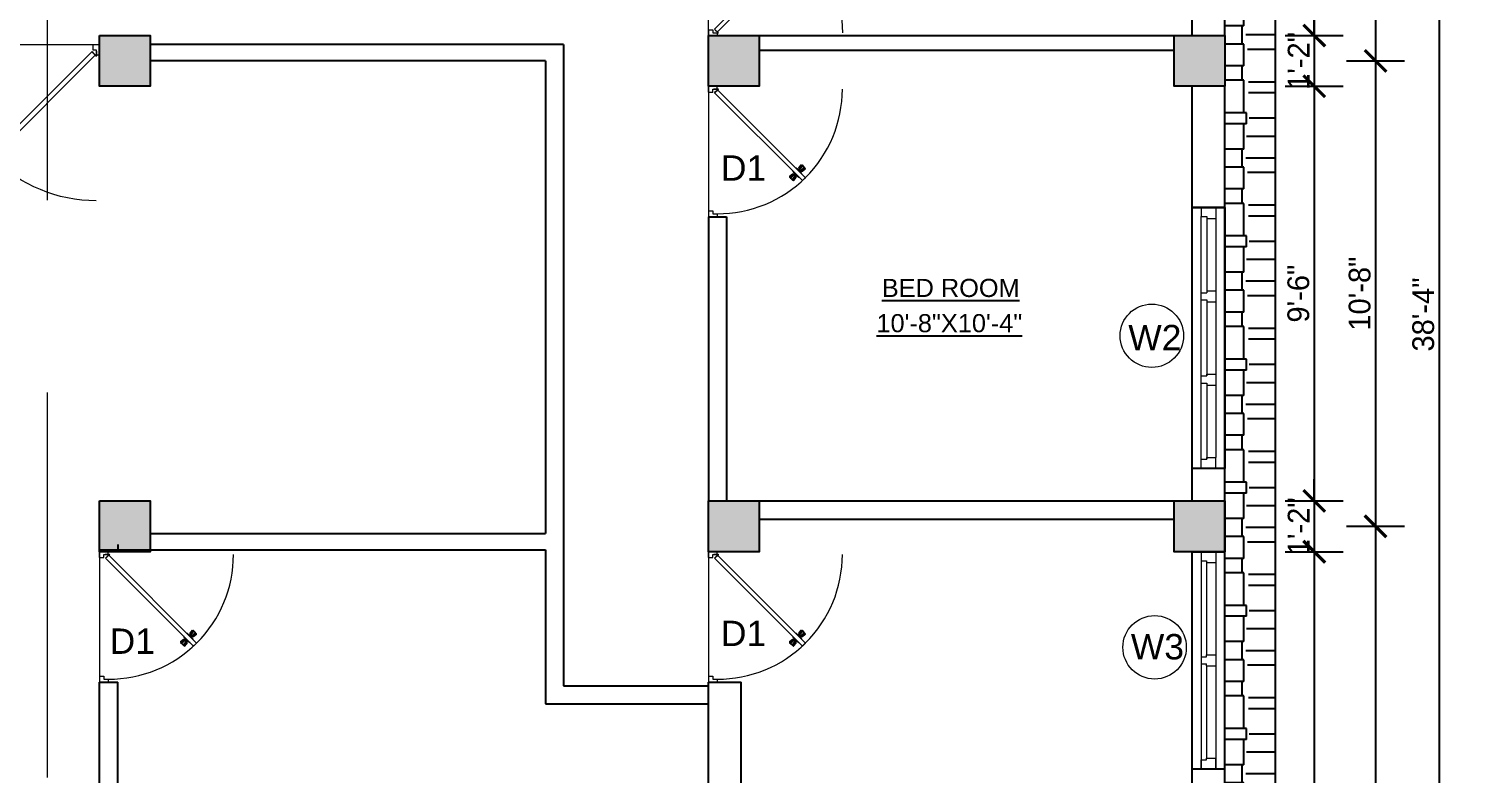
# Model space of a CAD drawing. Header units: inches. Extents: x 3672 to 10975, y -27382 to -746.
# Drawn here: x 8443.6 to 8840.8, y -25549.4 to -25343.6 of the extents above; entities that cross this region are included whole.
import ezdxf

# ---------------------------------------------------------------- set-up
doc = ezdxf.new("R2010")
doc.units = ezdxf.units.IN
doc.header["$LTSCALE"] = 17
doc.header["$MEASUREMENT"] = 0
doc.linetypes.add('21_FP_00$0$HIDDEN', pattern=[0.375, 0.25, -0.125])
doc.linetypes.add('PHANTOM2', pattern=[1.25, 0.625, -0.125, 0.125, -0.125, 0.125, -0.125])
for name, color, linetype, lineweight in [('25 BOT BAR', 12, 'Continuous', 25), ('aa_section_line', 2, 'PHANTOM2', 13), ('DOOR & WIN', 1, 'Continuous', 25), ('OUTLINE', 1, 'Continuous', 25), ('PUERTAS', 7, 'Continuous', 9), ('TEXT', 231, 'Continuous', 20), ('WINDOW FRAME PLAN', 162, 'Continuous', 18)]:
    doc.layers.add(name, color=color, linetype=linetype, lineweight=lineweight)
doc.styles.add('ARCHITECTURE', font='stylu.ttf')
doc.styles.add('DIMTEXT', font='arial.ttf', dxfattribs={"height": 6})
doc.dimstyles.new('8 SCALE', dxfattribs={"dimscale": 0, "dimtxt": 6, "dimasz": 6, "dimexe": 8, "dimexo": 8, "dimgap": 1.25, "dimtad": 1, "dimdec": 0, "dimzin": 3, "dimdsep": 46, "dimlunit": 4, "dimtxsty": 'ARCHITECTURE', "dimblk": 'ARCHTICK', "dimcen": 8, "dimdle": 8, "dimclrd": 5, "dimclre": 5, "dimclrt": 7, "dimadec": 0, "dimazin": 0, "dimtfac": 0.75, "dimtdec": 0, "dimtix": 1, "dimtmove": 2, "dimatfit": 3, "dimldrblk": 'ARCHTICK', "dimfxl": 8, "dimfxlon": 1, "dimtolj": 1, "dimtzin": 0, "dimlwd": -1, "dimlwe": -1, "dimarcsym": 0})

# ---------------------------------------------------------------- blocks, each defined once
blk = doc.blocks.new('ffddd')
at = {"layer": 'DOOR & WIN'}
for p, q in [((-13345.31, -2388.07), (-13345.31, -2316.07)), ((-13336.31, -2316.07), (-13345.31, -2316.07)), ((-13336.31, -2316.07), (-13336.31, -2388.07)), ((-13336.31, -2388.07), (-13345.31, -2388.07)), ((-13336.31, -2388.07), (-13345.31, -2388.07))]:
    blk.add_line(p, q, dxfattribs=at)
at = {"layer": 'WINDOW FRAME PLAN'}
for p, q in [((-13342.81, -2316.07), (-13342.81, -2318.57)), ((-13342.81, -2385.57), (-13342.81, -2318.57)), ((-13342.81, -2318.57), (-13341.31, -2318.57)), ((-13341.31, -2318.57), (-13341.31, -2319.07)), ((-13341.31, -2319.07), (-13341.31, -2339.57)), ((-13341.31, -2319.07), (-13338.81, -2319.07)), ((-13338.81, -2316.07), (-13338.81, -2319.07)), ((-13338.81, -2319.07), (-13338.81, -2385.07)), ((-13341.31, -2339.07), (-13338.81, -2339.07)), ((-13342.81, -2339.57), (-13341.31, -2339.57)), ((-13342.81, -2341.57), (-13341.31, -2341.57)), ((-13341.31, -2341.57), (-13341.31, -2342.07)), ((-13341.31, -2341.57), (-13341.31, -2362.57)), ((-13341.31, -2342.07), (-13338.81, -2342.07)), ((-13342.81, -2362.57), (-13341.31, -2362.57)), ((-13341.31, -2362.07), (-13338.81, -2362.07)), ((-13341.31, -2362.57), (-13341.31, -2362.07)), ((-13342.81, -2364.57), (-13341.31, -2364.57)), ((-13341.31, -2364.57), (-13341.31, -2385.57)), ((-13341.31, -2365.07), (-13338.81, -2365.07)), ((-13342.81, -2388.07), (-13342.81, -2385.57)), ((-13342.81, -2385.57), (-13341.31, -2385.57)), ((-13341.31, -2385.07), (-13338.81, -2385.07)), ((-13341.31, -2385.57), (-13341.31, -2385.07)), ((-13338.81, -2388.07), (-13338.81, -2385.07))]:
    blk.add_line(p, q, dxfattribs=at)
blk = doc.blocks.new('3ft')
at = {"layer": 'PUERTAS', "color": 6}
for p, q in [((1.01, 2.52), (25.23, 26.74)), ((26.05, 25.92), (1.77, 1.64)), ((26.05, 25.92), (25.23, 26.74)), ((0, 2.4), (0, 0)), ((0.72, 2.4), (0, 2.4)), ((1.6, 0), (0, 0)), ((0.72, 1.52), (0.72, 2.44)), ((0.8, 1.52), (0.72, 1.52)), ((0.8, 1.52), (0.8, 2.41)), ((0.8, 1.2), (0.8, 1.52)), ((1.6, 1.2), (0.8, 1.2)), ((1.57, 1.84), (0.94, 2.47)), ((1.63, 1.89), (0.97, 2.55)), ((1.63, 1.89), (1.57, 1.84)), ((1.77, 1.64), (1.57, 1.84)), ((1.6, 0), (1.6, 1.2)), ((34.4, 0), (34.4, 1.2)), ((34.4, 1.2), (35.2, 1.2)), ((34.4, 0), (36, 0)), ((35.2, 1.2), (35.2, 2.4)), ((35.2, 2.4), (36, 2.4)), ((36, 0), (36, 2.4))]:
    blk.add_line(p, q, dxfattribs=at)
at = {"layer": 'PUERTAS', "color": 8}
for p, q in [((22.57, 24.94), (21.65, 25.68)), ((22.63, 24.99), (21.69, 25.75)), ((22.74, 25.1), (21.84, 25.9)), ((22.13, 26.28), (21.98, 26.13)), ((22.88, 25.24), (22.01, 26.06)), ((22.13, 26.28), (22.27, 26.42)), ((22.29, 26.41), (22.27, 26.42)), ((23.16, 25.52), (22.34, 26.39)), ((23.3, 25.66), (22.5, 26.56)), ((23.41, 25.77), (22.65, 26.71)), ((22.69, 24.32), (23.02, 24.83)), ((23.46, 25.83), (22.72, 26.75)), ((22.95, 24.96), (22.84, 25.07)), ((22.98, 24.99), (22.86, 25.1)), ((23.03, 25.04), (22.91, 25.15)), ((22.91, 24.53), (23.1, 24.91)), ((23.11, 25.12), (22.99, 25.23)), ((23.13, 24.76), (23.18, 24.99)), ((23.28, 25.3), (23.17, 25.41)), ((23.36, 25.37), (23.25, 25.49)), ((23.31, 24.94), (23.28, 25.08)), ((23.41, 25.43), (23.3, 25.54)), ((23.46, 25.09), (23.32, 25.13)), ((23.44, 25.45), (23.33, 25.56)), ((23.64, 25.27), (23.41, 25.22)), ((23.87, 25.49), (23.49, 25.3)), ((24.08, 25.71), (23.57, 25.38)), ((24.07, 23.82), (24.3, 23.88)), ((24.25, 24), (24.39, 23.97)), ((24.4, 24.15), (24.43, 24.01)), ((24.58, 24.33), (24.52, 24.1)), ((24.6, 23.97), (24.72, 23.86)), ((24.8, 24.56), (24.61, 24.18)), ((25.02, 24.77), (24.68, 24.26)), ((24.68, 24.05), (24.79, 23.94)), ((24.73, 24.1), (24.85, 23.99)), ((24.76, 24.13), (24.87, 24.02)), ((24.83, 23.85), (25.7, 23.03)), ((24.97, 23.99), (25.87, 23.2)), ((25.08, 24.1), (26.02, 23.34)), ((25.14, 24.15), (26.06, 23.41)), ((23.63, 23.38), (24.14, 23.72)), ((23.84, 23.6), (24.22, 23.79)), ((24.25, 23.26), (24.99, 22.34)), ((24.27, 23.64), (24.38, 23.53)), ((24.3, 23.67), (24.41, 23.56)), ((24.3, 23.32), (25.06, 22.38)), ((24.35, 23.72), (24.46, 23.61)), ((24.41, 23.43), (25.2, 22.53)), ((24.43, 23.8), (24.54, 23.69)), ((24.55, 23.57), (25.37, 22.7)), ((25.58, 22.82), (25.43, 22.67)), ((25.58, 22.82), (25.73, 22.97)), ((25.72, 22.98), (25.73, 22.97)), ((0, 0), (36, 0))]:
    blk.add_line(p, q, dxfattribs=at)
at = {"layer": 'PUERTAS', "color": 1}
for p, q in [((21.67, 25.73), (22.17, 26.23)), ((22.49, 24.95), (21.67, 25.61)), ((21.7, 25.82), (22.14, 26.26)), ((21.73, 25.79), (21.7, 25.82)), ((22.58, 26.7), (22.14, 26.26)), ((22.67, 26.73), (22.17, 26.23)), ((22.61, 26.67), (22.58, 26.7)), ((22.6, 24.96), (23.02, 25.38)), ((22.61, 24.25), (22.92, 24.72)), ((22.62, 24.13), (22.61, 24.14)), ((22.7, 25.07), (22.71, 25.06)), ((23.45, 25.91), (22.79, 26.73)), ((22.82, 25.06), (23.08, 25.32)), ((22.94, 24.95), (22.83, 25.07)), ((22.92, 24.72), (22.92, 24.72)), ((22.93, 24.94), (23.19, 25.21)), ((22.93, 24.84), (22.93, 24.83)), ((23.44, 25.81), (23.02, 25.38)), ((23.34, 25.58), (23.08, 25.32)), ((23.46, 25.47), (23.19, 25.21)), ((23.33, 25.7), (23.34, 25.69)), ((23.45, 25.46), (23.33, 25.57)), ((23.57, 25.47), (23.57, 25.47)), ((24.15, 25.79), (23.68, 25.48)), ((23.68, 25.48), (23.68, 25.48)), ((24.25, 23.62), (24.51, 23.89)), ((24.27, 25.78), (24.26, 25.79)), ((24.78, 24.15), (24.51, 23.89)), ((24.89, 24.03), (24.63, 23.77)), ((25.11, 24.14), (24.69, 23.71)), ((24.77, 24.14), (24.88, 24.03)), ((24.79, 24.38), (24.78, 24.37)), ((24.78, 24.26), (24.78, 24.26)), ((25.1, 24.84), (24.79, 24.38)), ((25, 24.03), (25, 24.03)), ((25.09, 24.96), (25.1, 24.95)), ((25.22, 24.14), (26.03, 23.48)), ((23.44, 23.31), (23.45, 23.3)), ((23.56, 23.3), (24.03, 23.61)), ((24.03, 23.61), (24.03, 23.62)), ((24.14, 23.62), (24.14, 23.62)), ((24.26, 23.29), (24.69, 23.71)), ((24.26, 23.63), (24.37, 23.52)), ((24.26, 23.18), (24.92, 22.37)), ((24.37, 23.52), (24.63, 23.77)), ((24.37, 23.4), (24.37, 23.4)), ((25.04, 22.36), (25.54, 22.86)), ((25.1, 22.42), (25.13, 22.39)), ((25.13, 22.39), (25.57, 22.83)), ((26.04, 23.37), (25.54, 22.86)), ((26.01, 23.27), (25.57, 22.83)), ((25.98, 23.3), (26.01, 23.27))]:
    blk.add_line(p, q, dxfattribs=at)
at = {"layer": 'PUERTAS', "color": 2}
for p, q in [((21.99, 26.11), (21.98, 26.13)), ((25.42, 22.68), (25.43, 22.67))]:
    blk.add_line(p, q, dxfattribs=at)
at = {"layer": 'PUERTAS', "color": 6}
for radius in [0.155, 0.0752]:
    blk.add_circle((0.82, 2.56), radius, dxfattribs=at)
blk.add_arc((0.82, 2.56), 34.38, 359.7285, 90.0333, dxfattribs=at)
at = {"layer": 'PUERTAS', "color": 1}
for centre, start, end in [((22.54, 25.01), 231.0764, 315), ((22.67, 24.2), 135, 225), ((22.73, 26.68), 38.9236, 135), ((22.77, 25.12), 225, 315), ((22.99, 24.89), 135, 219.7428), ((22.87, 24.78), 315, 39.7428), ((23.28, 25.63), 315, 45), ((23.39, 25.86), 315, 38.9236), ((23.51, 25.41), 50.2572, 135), ((23.62, 25.53), 230.2572, 315), ((24.2, 25.73), 45, 135), ((24.84, 24.31), 135, 219.7428), ((24.72, 24.21), 315, 39.7428), ((24.94, 23.98), 45, 135), ((25.04, 24.89), 315, 45), ((25.17, 24.08), 51.0764, 135), ((23.51, 23.36), 225, 315), ((24.09, 23.56), 50.2572, 135), ((24.2, 23.68), 230.2572, 315), ((24.32, 23.23), 135, 218.9236), ((24.42, 23.46), 135, 225), ((24.98, 22.42), 218.9236, 315), ((25.98, 23.42), 315, 51.0764)]:
    blk.add_arc(centre, 0.08, start, end, dxfattribs=at)
blk = doc.blocks.new('*U2796')
at = {"color": 3, "xscale": -1}
blk.add_blockref('3ft', (42, 0), dxfattribs=at)
blk = doc.blocks.new('*U2797')
at = {"layer": 'PUERTAS', "color": 8}
for p, q in [((12.67, 28.18), (11.59, 27.31)), ((12.74, 28.12), (11.65, 27.23)), ((12.87, 27.99), (11.82, 27.06)), ((13.04, 27.82), (12.01, 26.87)), ((12.82, 28.9), (13.2, 28.3)), ((13.12, 28.15), (12.99, 28.02)), ((13.14, 28.12), (13.01, 27.99)), ((13.06, 28.65), (13.29, 28.21)), ((13.2, 28.06), (13.07, 27.93)), ((13.3, 27.97), (13.17, 27.84)), ((13.33, 28.39), (13.39, 28.12)), ((13.54, 28.18), (13.49, 28.01)), ((13.71, 28), (13.54, 27.96)), ((13.92, 27.79), (13.65, 27.86)), ((13.91, 29.99), (14.5, 29.61)), ((14.16, 29.74), (14.59, 29.52)), ((14.42, 29.48), (14.69, 29.42)), ((14.63, 30.14), (15.5, 31.21)), ((14.63, 29.27), (14.8, 29.31)), ((14.66, 29.69), (14.79, 29.82)), ((14.68, 29.66), (14.82, 29.79)), ((14.69, 30.07), (15.57, 31.16)), ((14.74, 29.6), (14.87, 29.73)), ((14.8, 29.09), (14.85, 29.26)), ((14.82, 29.94), (15.74, 30.99)), ((14.84, 29.51), (14.97, 29.64)), ((15.01, 28.89), (14.95, 29.16)), ((14.98, 29.77), (15.94, 30.79)), ((15.04, 29.3), (15.17, 29.43)), ((15.28, 28.62), (15.05, 29.06)), ((15.14, 29.21), (15.27, 29.34)), ((15.52, 28.37), (15.14, 28.97)), ((15.2, 29.15), (15.33, 29.28)), ((15.22, 29.12), (15.35, 29.25)), ((15.31, 29.45), (16.33, 30.41)), ((15.47, 29.29), (16.52, 30.21)), ((15.6, 29.16), (16.69, 30.04)), ((15.67, 29.09), (16.75, 29.96)), ((15.99, 30.81), (16.01, 30.83)), ((16.19, 30.65), (16.01, 30.83)), ((16.19, 30.65), (16.36, 30.48)), ((12, 26.81), (11.98, 26.79)), ((12.15, 26.62), (11.98, 26.79)), ((12.15, 26.62), (12.33, 26.45)), ((13.36, 27.5), (12.4, 26.48)), ((13.52, 27.34), (12.6, 26.28)), ((13.65, 27.21), (12.77, 26.11)), ((13.71, 27.14), (12.84, 26.06)), ((13.5, 27.76), (13.37, 27.63)), ((13.59, 27.67), (13.46, 27.54)), ((13.65, 27.61), (13.52, 27.48)), ((13.68, 27.58), (13.55, 27.45)), ((14.18, 27.53), (13.75, 27.76)), ((14.43, 27.28), (13.83, 27.67)), ((0, 0), (42, 0))]:
    blk.add_line(p, q, dxfattribs=at)
at = {"layer": 'PUERTAS', "color": 2}
for p, q in [((11.61, 30.24), (12.57, 31.2)), ((11.61, 30.24), (39.94, 1.92)), ((40.83, 2.94), (12.57, 31.2)), ((16.34, 30.46), (16.36, 30.48)), ((12.35, 26.47), (12.33, 26.45)), ((0, 0), (0, 2.8)), ((0.93, 2.8), (0, 2.8)), ((1.87, 0), (0, 0)), ((0.93, 1.4), (0.93, 2.8)), ((1.87, 1.4), (0.93, 1.4)), ((1.87, 0), (1.87, 1.4)), ((39.94, 1.92), (40.16, 2.14)), ((40.1, 2.21), (40.86, 2.97)), ((40.1, 2.21), (40.16, 2.14)), ((40.13, 0), (40.13, 1.4)), ((40.13, 1.4), (41.07, 1.4)), ((40.13, 0), (42, 0)), ((40.16, 2.14), (40.9, 2.88)), ((41.07, 1.77), (41.07, 2.81)), ((41.07, 1.4), (41.07, 1.77)), ((41.07, 1.77), (41.16, 1.77)), ((41.16, 1.77), (41.16, 2.85)), ((41.16, 2.8), (42, 2.8)), ((42, 2.8), (42, 0))]:
    blk.add_line(p, q, dxfattribs=at)
at = {"layer": 'PUERTAS', "color": 1}
for p, q in [((12.58, 28.16), (11.63, 27.4)), ((12.7, 28.16), (13.2, 27.66)), ((12.73, 29.12), (12.72, 29.11)), ((12.72, 28.98), (13.08, 28.44)), ((12.83, 28.03), (12.84, 28.04)), ((12.97, 28.04), (13.27, 27.74)), ((13.11, 28.16), (12.98, 28.03)), ((13.08, 28.44), (13.08, 28.43)), ((13.09, 28.3), (13.09, 28.3)), ((13.09, 28.17), (13.4, 27.87)), ((13.71, 27.56), (13.4, 27.87)), ((13.69, 30.08), (13.7, 30.09)), ((13.83, 30.09), (14.37, 29.73)), ((14.37, 29.73), (14.38, 29.72)), ((14.51, 29.72), (14.5, 29.72)), ((14.63, 29.71), (14.94, 29.41)), ((14.64, 30.23), (15.41, 31.18)), ((14.65, 30.11), (15.14, 29.61)), ((14.65, 29.7), (14.78, 29.83)), ((14.78, 29.98), (14.77, 29.97)), ((14.77, 29.84), (15.07, 29.54)), ((15.25, 29.1), (14.94, 29.41)), ((15.37, 29.24), (15.07, 29.54)), ((15.64, 29.12), (15.14, 29.61)), ((15.23, 29.11), (15.36, 29.24)), ((15.25, 28.97), (15.25, 28.97)), ((15.26, 28.84), (15.25, 28.84)), ((15.62, 28.3), (15.26, 28.84)), ((15.51, 29.24), (15.5, 29.24)), ((15.55, 31.19), (16.13, 30.6)), ((15.61, 28.15), (15.62, 28.16)), ((15.62, 31.12), (15.65, 31.15)), ((15.65, 31.15), (16.17, 30.63)), ((15.76, 29.11), (16.71, 29.88)), ((16.72, 30.01), (16.13, 30.6)), ((16.68, 30.12), (16.17, 30.63)), ((16.65, 30.09), (16.68, 30.12)), ((11.62, 27.26), (12.21, 26.67)), ((11.69, 27.19), (11.66, 27.15)), ((11.66, 27.15), (12.17, 26.64)), ((12.69, 26.12), (12.17, 26.64)), ((12.79, 26.09), (12.21, 26.67)), ((12.72, 26.16), (12.69, 26.12)), ((13.7, 27.04), (12.93, 26.09)), ((13.69, 27.17), (13.2, 27.66)), ((13.57, 27.43), (13.27, 27.74)), ((13.69, 27.57), (13.56, 27.44)), ((13.56, 27.3), (13.57, 27.3)), ((13.83, 27.55), (13.84, 27.56)), ((13.97, 27.54), (13.96, 27.55)), ((14.51, 27.19), (13.97, 27.54)), ((14.65, 27.2), (14.64, 27.19))]:
    blk.add_line(p, q, dxfattribs=at)
at = {"layer": 'PUERTAS', "color": 2}
for radius in [0.181, 0.0878]:
    blk.add_circle((41.04, 2.99), radius, dxfattribs=at)
at = {"layer": 'PUERTAS', "color": 8}
blk.add_arc((41.04, 2.99), 40.11, 89.9667, 180.2715, dxfattribs=at)
at = {"layer": 'PUERTAS', "color": 1}
for centre, start, end in [((12.63, 28.09), 45, 128.9236), ((12.79, 29.04), 135, 225), ((12.9, 27.97), 45, 135), ((13.16, 28.24), 140.2572, 225), ((13.02, 28.36), 320.2572, 45), ((13.76, 30.02), 45, 135), ((14.44, 29.79), 225, 309.7428), ((14.57, 29.65), 45, 129.7428), ((14.71, 30.17), 141.0764, 225), ((14.84, 29.91), 135, 225), ((15.32, 28.91), 140.2572, 225), ((15.18, 29.03), 320.2572, 45), ((15.44, 29.3), 225, 315), ((15.48, 31.12), 45, 141.0764), ((15.55, 28.23), 315, 45), ((15.7, 29.18), 225, 308.9236), ((11.69, 27.33), 128.9236, 225), ((12.86, 26.15), 225, 321.0764), ((13.5, 27.37), 315, 45), ((13.62, 27.1), 321.0764, 45), ((13.77, 27.63), 225, 309.7428), ((13.9, 27.49), 45, 129.7428), ((14.58, 27.25), 225, 315)]:
    blk.add_arc(centre, 0.0933, start, end, dxfattribs=at)
blk = doc.blocks.new("5'")
at = {"layer": 'WINDOW FRAME PLAN'}
for p, q in [((10026.35, -7897.24), (10086.35, -7897.24)), ((10026.35, -7897.24), (10026.35, -7901.24)), ((10026.35, -7897.24), (10029.35, -7897.24)), ((10029.35, -7899.74), (10029.35, -7897.24)), ((10054.85, -7899.74), (10054.85, -7897.24)), ((10054.85, -7897.24), (10057.85, -7897.24)), ((10057.85, -7899.74), (10057.85, -7897.24)), ((10086.35, -7897.24), (10083.35, -7897.24)), ((10083.35, -7899.74), (10083.35, -7897.24)), ((10086.35, -7897.24), (10086.35, -7901.24)), ((10026.35, -7901.24), (10086.35, -7901.24)), ((10026.35, -7901.24), (10028.85, -7901.24)), ((10028.85, -7901.24), (10028.85, -7899.74)), ((10028.85, -7899.74), (10029.35, -7899.74)), ((10029.35, -7899.74), (10054.85, -7899.74)), ((10055.35, -7899.74), (10054.85, -7899.74)), ((10055.35, -7901.24), (10055.35, -7899.74)), ((10057.35, -7901.24), (10057.35, -7899.74)), ((10057.85, -7899.74), (10057.35, -7899.74)), ((10057.85, -7899.74), (10083.35, -7899.74)), ((10083.85, -7899.74), (10083.35, -7899.74)), ((10083.85, -7901.24), (10083.85, -7899.74)), ((10086.35, -7901.24), (10083.85, -7901.24))]:
    blk.add_line(p, q, dxfattribs=at)
blk = doc.blocks.new('*U2802')
at = {"color": 3}
blk.add_blockref('3ft', (0, 0), dxfattribs=at)
blk = doc.blocks.new('_ArchTick')
at = {"color": 0, "linetype": 'ByBlock', "const_width": 0.15}
blk.add_lwpolyline([(-0.5, -0.5), (0.5, 0.5)], dxfattribs=at)
blk = doc.blocks.new('*D3316')
at = {"layer": '25 BOT BAR', "color": 5, "transparency": 16777216}
for p, q in [((8798.32, -25198.46), (8798.32, -25353.46)), ((8790.32, -25206.46), (8806.32, -25206.46)), ((8790.32, -25345.46), (8806.32, -25345.46))]:
    blk.add_line(p, q, dxfattribs=at)
at = {"layer": 'Defpoints', "color": 0, "transparency": 16777216}
for p in [(8773.63, -25206.46), (8773.63, -25345.46), (8798.32, -25345.46)]:
    blk.add_point(p, dxfattribs=at)
at = {"layer": '25 BOT BAR', "color": 5, "transparency": 16777216, "xscale": 6, "yscale": 6, "zscale": 6}
for p, rotation in [((8798.32, -25206.46), 90), ((8798.32, -25345.46), 270)]:
    blk.add_blockref('_ArchTick', p, dxfattribs=dict(at, rotation=rotation))
at = {"layer": '25 BOT BAR', "color": 7, "transparency": 16777216, "insert": (8793.85, -25275.96), "char_height": 6, "attachment_point": 5, "rotation": 90, "style": 'ARCHITECTURE'}
blk.add_mtext('\\A1;11\'-7"', dxfattribs=at)
blk = doc.blocks.new('*D3317')
at = {"layer": '25 BOT BAR', "color": 5, "transparency": 16777216}
for p, q in [((8798.32, -25345.46), (8798.32, -25339.46)), ((8790.32, -25345.46), (8806.32, -25345.46)), ((8798.32, -25345.46), (8798.32, -25359.46)), ((8790.32, -25359.46), (8806.32, -25359.46)), ((8798.32, -25359.46), (8798.32, -25365.46))]:
    blk.add_line(p, q, dxfattribs=at)
at = {"layer": 'Defpoints', "color": 0, "transparency": 16777216}
for p in [(8773.63, -25345.46), (8773.63, -25359.46), (8798.32, -25359.46)]:
    blk.add_point(p, dxfattribs=at)
at = {"layer": '25 BOT BAR', "color": 5, "transparency": 16777216, "xscale": 6, "yscale": 6, "zscale": 6}
for p, rotation in [((8798.32, -25345.46), 270), ((8798.32, -25359.46), 90)]:
    blk.add_blockref('_ArchTick', p, dxfattribs=dict(at, rotation=rotation))
at = {"layer": '25 BOT BAR', "color": 7, "transparency": 16777216, "insert": (8794.01, -25352.46), "char_height": 6, "attachment_point": 5, "rotation": 90, "style": 'ARCHITECTURE'}
blk.add_mtext('\\A1;1\'-2"', dxfattribs=at)
blk = doc.blocks.new('*D3318')
at = {"layer": '25 BOT BAR', "color": 5, "transparency": 16777216}
for p, q in [((8798.32, -25351.46), (8798.32, -25481.94)), ((8790.32, -25359.46), (8806.32, -25359.46)), ((8790.32, -25473.94), (8806.32, -25473.94))]:
    blk.add_line(p, q, dxfattribs=at)
at = {"layer": 'Defpoints', "color": 0, "transparency": 16777216}
for p in [(8773.63, -25359.46), (8773.63, -25473.94), (8798.32, -25473.94)]:
    blk.add_point(p, dxfattribs=at)
at = {"layer": '25 BOT BAR', "color": 5, "transparency": 16777216, "xscale": 6, "yscale": 6, "zscale": 6}
for p, rotation in [((8798.32, -25359.46), 90), ((8798.32, -25473.94), 270)]:
    blk.add_blockref('_ArchTick', p, dxfattribs=dict(at, rotation=rotation))
at = {"layer": '25 BOT BAR', "color": 7, "transparency": 16777216, "insert": (8793.95, -25416.7), "char_height": 6, "attachment_point": 5, "rotation": 90, "style": 'ARCHITECTURE'}
blk.add_mtext('\\A1;9\'-6"', dxfattribs=at)
blk = doc.blocks.new('*D3319')
at = {"layer": '25 BOT BAR', "color": 5, "transparency": 16777216}
for p, q in [((8798.32, -25473.94), (8798.32, -25467.94)), ((8790.32, -25473.94), (8806.32, -25473.94)), ((8798.32, -25473.94), (8798.32, -25487.94)), ((8790.32, -25487.94), (8806.32, -25487.94)), ((8798.32, -25487.94), (8798.32, -25493.94))]:
    blk.add_line(p, q, dxfattribs=at)
at = {"layer": 'Defpoints', "color": 0, "transparency": 16777216}
for p in [(8773.63, -25473.94), (8773.63, -25487.94), (8798.32, -25487.94)]:
    blk.add_point(p, dxfattribs=at)
at = {"layer": '25 BOT BAR', "color": 5, "transparency": 16777216, "xscale": 6, "yscale": 6, "zscale": 6}
for p, rotation in [((8798.32, -25473.94), 270), ((8798.32, -25487.94), 90)]:
    blk.add_blockref('_ArchTick', p, dxfattribs=dict(at, rotation=rotation))
at = {"layer": '25 BOT BAR', "color": 7, "transparency": 16777216, "insert": (8794.01, -25480.94), "char_height": 6, "attachment_point": 5, "rotation": 90, "style": 'ARCHITECTURE'}
blk.add_mtext('\\A1;1\'-2"', dxfattribs=at)
blk = doc.blocks.new('*D3320')
at = {"layer": '25 BOT BAR', "color": 5, "transparency": 16777216}
for p, q in [((8798.32, -25479.94), (8798.32, -25646.46)), ((8790.32, -25487.94), (8806.32, -25487.94)), ((8790.32, -25638.46), (8806.32, -25638.46))]:
    blk.add_line(p, q, dxfattribs=at)
at = {"layer": 'Defpoints', "color": 0, "transparency": 16777216}
for p in [(8773.63, -25487.94), (8773.63, -25638.46), (8798.32, -25638.46)]:
    blk.add_point(p, dxfattribs=at)
at = {"layer": '25 BOT BAR', "color": 5, "transparency": 16777216, "xscale": 6, "yscale": 6, "zscale": 6}
for p, rotation in [((8798.32, -25487.94), 90), ((8798.32, -25638.46), 270)]:
    blk.add_blockref('_ArchTick', p, dxfattribs=dict(at, rotation=rotation))
at = {"layer": '25 BOT BAR', "color": 7, "transparency": 16777216, "insert": (8793.85, -25563.2), "char_height": 6, "attachment_point": 5, "rotation": 90, "style": 'ARCHITECTURE'}
blk.add_mtext('\\A1;12\'-7"', dxfattribs=at)
blk = doc.blocks.new('*D3323')
at = {"layer": '25 BOT BAR', "color": 5, "transparency": 16777216}
for p, q in [((8815.24, -25191.46), (8815.24, -25360.46)), ((8807.24, -25199.46), (8823.24, -25199.46)), ((8807.24, -25352.46), (8823.24, -25352.46))]:
    blk.add_line(p, q, dxfattribs=at)
at = {"layer": 'Defpoints', "color": 0, "transparency": 16777216}
for p in [(8766.63, -25199.46), (8766.63, -25352.46), (8815.24, -25352.46)]:
    blk.add_point(p, dxfattribs=at)
at = {"layer": '25 BOT BAR', "color": 5, "transparency": 16777216, "xscale": 6, "yscale": 6, "zscale": 6}
for p, rotation in [((8815.24, -25199.46), 90), ((8815.24, -25352.46), 270)]:
    blk.add_blockref('_ArchTick', p, dxfattribs=dict(at, rotation=rotation))
at = {"layer": '25 BOT BAR', "color": 7, "transparency": 16777216, "insert": (8810.89, -25275.96), "char_height": 6, "attachment_point": 5, "rotation": 90, "style": 'ARCHITECTURE'}
blk.add_mtext('\\A1;12\'-9"', dxfattribs=at)
blk = doc.blocks.new('*D3324')
at = {"layer": '25 BOT BAR', "color": 5, "transparency": 16777216}
for p, q in [((8815.24, -25344.46), (8815.24, -25488.94)), ((8807.24, -25352.46), (8823.24, -25352.46)), ((8807.24, -25480.94), (8823.24, -25480.94))]:
    blk.add_line(p, q, dxfattribs=at)
at = {"layer": 'Defpoints', "color": 0, "transparency": 16777216}
for p in [(8766.63, -25352.46), (8766.63, -25480.94), (8815.24, -25480.94)]:
    blk.add_point(p, dxfattribs=at)
at = {"layer": '25 BOT BAR', "color": 5, "transparency": 16777216, "xscale": 6, "yscale": 6, "zscale": 6}
for p, rotation in [((8815.24, -25352.46), 90), ((8815.24, -25480.94), 270)]:
    blk.add_blockref('_ArchTick', p, dxfattribs=dict(at, rotation=rotation))
at = {"layer": '25 BOT BAR', "color": 7, "transparency": 16777216, "insert": (8810.86, -25416.7), "char_height": 6, "attachment_point": 5, "rotation": 90, "style": 'ARCHITECTURE'}
blk.add_mtext('\\A1;10\'-8"', dxfattribs=at)
blk = doc.blocks.new('*D3325')
at = {"layer": '25 BOT BAR', "color": 5, "transparency": 16777216}
for p, q in [((8815.24, -25472.94), (8815.24, -25653.46)), ((8807.24, -25480.94), (8823.24, -25480.94)), ((8807.24, -25645.46), (8823.24, -25645.46))]:
    blk.add_line(p, q, dxfattribs=at)
at = {"layer": 'Defpoints', "color": 0, "transparency": 16777216}
for p in [(8766.63, -25480.94), (8766.63, -25645.46), (8815.24, -25645.46)]:
    blk.add_point(p, dxfattribs=at)
at = {"layer": '25 BOT BAR', "color": 5, "transparency": 16777216, "xscale": 6, "yscale": 6, "zscale": 6}
for p, rotation in [((8815.24, -25480.94), 90), ((8815.24, -25645.46), 270)]:
    blk.add_blockref('_ArchTick', p, dxfattribs=dict(at, rotation=rotation))
at = {"layer": '25 BOT BAR', "color": 7, "transparency": 16777216, "insert": (8810.88, -25563.2), "char_height": 6, "attachment_point": 5, "rotation": 90, "style": 'ARCHITECTURE'}
blk.add_mtext('\\A1;13\'-9"', dxfattribs=at)
blk = doc.blocks.new('*D3326')
at = {"layer": '25 BOT BAR', "color": 5, "transparency": 16777216}
for p, q in [((8832.79, -25184.46), (8832.79, -25660.46)), ((8824.79, -25192.46), (8840.79, -25192.46)), ((8824.79, -25652.46), (8840.79, -25652.46))]:
    blk.add_line(p, q, dxfattribs=at)
at = {"layer": 'Defpoints', "color": 0, "transparency": 16777216}
for p in [(8773.63, -25192.46), (8773.63, -25652.46), (8832.79, -25652.46)]:
    blk.add_point(p, dxfattribs=at)
at = {"layer": '25 BOT BAR', "color": 5, "transparency": 16777216, "xscale": 6, "yscale": 6, "zscale": 6}
for p, rotation in [((8832.79, -25192.46), 90), ((8832.79, -25652.46), 270)]:
    blk.add_blockref('_ArchTick', p, dxfattribs=dict(at, rotation=rotation))
at = {"layer": '25 BOT BAR', "color": 7, "transparency": 16777216, "insert": (8828.41, -25422.46), "char_height": 6, "attachment_point": 5, "rotation": 90, "style": 'ARCHITECTURE'}
blk.add_mtext('\\A1;38\'-4"', dxfattribs=at)

msp = doc.modelspace()

# ---------------------------------------------------------------- hatches: boundary and pattern name
at = {"layer": 'DOOR & WIN'}
h = msp.add_hatch(color=256, dxfattribs=at)
h.dxf.hatch_style = 1
h.paths.add_polyline_path([(8477.17, -25345.46), (8463.17, -25345.46), (8463.17, -25359.46), (8477.17, -25359.46)])
h = msp.add_hatch(color=256, dxfattribs=at)
h.dxf.hatch_style = 1
h.paths.add_polyline_path([(8645.17, -25345.46), (8631.17, -25345.46), (8631.17, -25359.46), (8645.17, -25359.46)])
h = msp.add_hatch(color=256, dxfattribs=at)
h.dxf.hatch_style = 1
h.paths.add_polyline_path([(8773.63, -25345.46), (8759.63, -25345.46), (8759.63, -25359.46), (8773.63, -25359.46)])
h = msp.add_hatch(color=256, dxfattribs=at)
h.dxf.hatch_style = 1
h.paths.add_polyline_path([(8477.17, -25473.94), (8463.17, -25473.94), (8463.17, -25487.94), (8477.17, -25487.94)])
h = msp.add_hatch(color=256, dxfattribs=at)
h.dxf.hatch_style = 1
h.paths.add_polyline_path([(8645.17, -25473.94), (8631.17, -25473.94), (8631.17, -25487.94), (8645.17, -25487.94)])
h = msp.add_hatch(color=256, dxfattribs=at)
h.dxf.hatch_style = 1
h.paths.add_polyline_path([(8773.63, -25473.94), (8759.63, -25473.94), (8759.63, -25487.94), (8773.63, -25487.94)])
at = {"layer": 'OUTLINE'}
h = msp.add_hatch(dxfattribs=at)
h.set_pattern_fill('AR-RSHKE', color=8, angle=90)
h.set_pattern_definition([(90, (-1697.117, -6798.299), (-12, 25.5), [6, -5, 7, -3, 9, -4]), (90, (-1697.617, -6792.299), (-12, 25.5), [5, -19, 4, -6]), (90, (-1696.367, -6780.299), (-12, 25.5), [3, -31]), (180, (-1697.117, -6798.299), (-12, -8.5), [11.5, -36.5]), (180, (-1697.117, -6792.299), (-12, -8.5), [11.25, -36.75]), (180, (-1697.117, -6787.299), (-12, -8.5), [10.5, -37.5]), (180, (-1696.367, -6780.299), (-12, -8.5), [11.5, -36.5]), (180, (-1696.367, -6777.299), (-12, -8.5), [11.5, -36.5]), (180, (-1697.117, -6768.299), (-12, -8.5), [11, -37])])
h.paths.add_polyline_path([(8787.63, -25192.46), (8773.63, -25192.46), (8773.63, -25206.46), (8773.63, -25345.46), (8773.63, -25359.46), (8773.63, -25694.46), (8787.63, -25694.46)])

# ---------------------------------------------------------------- linework, layer by layer
at = {"layer": '25 BOT BAR'}
for p, q in [((8591.17, -25347.96), (8477.17, -25347.96)), ((8591.17, -25347.96), (8591.17, -25524.94)), ((8586.17, -25352.46), (8477.17, -25352.46)), ((8586.17, -25352.46), (8586.17, -25482.94)), ((8631.17, -25395.46), (8631.17, -25473.94)), ((8631.17, -25395.46), (8636.17, -25395.46)), ((8636.17, -25395.46), (8636.17, -25473.94)), ((8645.17, -25473.94), (8759.63, -25473.94)), ((8645.17, -25478.94), (8759.63, -25478.94)), ((8477.17, -25482.94), (8586.17, -25482.94)), ((8463.17, -25487.44), (8586.17, -25487.44)), ((8468.17, -25485.94), (8468.17, -25487.94)), ((8586.17, -25487.44), (8586.17, -25529.94)), ((8764.63, -25487.94), (8773.63, -25487.94)), ((8463.17, -25638.46), (8463.17, -25523.94)), ((8463.17, -25523.94), (8468.17, -25523.94)), ((8468.17, -25638.46), (8468.17, -25523.94)), ((8631.17, -25523.94), (8640.17, -25523.94)), ((8591.17, -25524.94), (8631.17, -25524.94)), ((8586.17, -25529.94), (8631.17, -25529.94)), ((8764.63, -25547.94), (8773.63, -25547.94))]:
    msp.add_line(p, q, dxfattribs=at)
at = {"layer": 'aa_section_line', "linetype": '21_FP_00$0$HIDDEN', "ltscale": 25}
msp.add_line((8448.74, -25125.27), (8448.73, -25749.12), dxfattribs=at)
at = {"layer": 'DOOR & WIN'}
for p, q in [((8773.63, -25345.46), (8773.63, -25192.46)), ((8787.63, -25694.46), (8787.63, -25192.46)), ((8764.63, -25345.46), (8764.63, -25206.46)), ((8645.17, -25345.46), (8759.63, -25345.46)), ((8645.17, -25349.46), (8759.63, -25349.46)), ((8764.63, -25473.94), (8764.63, -25359.46)), ((8773.63, -25652.46), (8773.63, -25359.46)), ((8764.63, -25638.46), (8764.63, -25487.94)), ((8631.17, -25529.94), (8631.17, -25523.94)), ((8640.17, -25638.46), (8640.17, -25523.94)), ((8631.17, -25638.46), (8631.17, -25529.94))]:
    msp.add_line(p, q, dxfattribs=at)
at = {"layer": 'OUTLINE'}
msp.add_line((8764.63, -25392.94), (8773.63, -25392.94), dxfattribs=at)
for points in [[(8463.17, -25345.46), (8477.17, -25345.46), (8477.17, -25359.46), (8463.17, -25359.46)], [(8631.17, -25345.46), (8645.17, -25345.46), (8645.17, -25359.46), (8631.17, -25359.46)], [(8759.63, -25345.46), (8773.63, -25345.46), (8773.63, -25359.46), (8759.63, -25359.46)], [(8463.17, -25473.94), (8477.17, -25473.94), (8477.17, -25487.94), (8463.17, -25487.94)], [(8631.17, -25473.94), (8645.17, -25473.94), (8645.17, -25487.94), (8631.17, -25487.94)], [(8759.63, -25473.94), (8773.63, -25473.94), (8773.63, -25487.94), (8759.63, -25487.94)]]:
    msp.add_lwpolyline(points, close=True, dxfattribs=at)
at = {"layer": 'TEXT'}
for centre in [(8753.5, -25428.33), (8754.27, -25514.35)]:
    msp.add_circle(centre, 8.75, dxfattribs=at)

# ---------------------------------------------------------------- block references
at = {"layer": '25 BOT BAR', "rotation": 270}
msp.add_blockref("5'", (16668.37, -15461.59), dxfattribs=at)
at = {"layer": 'DOOR & WIN', "rotation": 270}
for name, p in [('*U2796', (8631.17, -25303.46)), ('*U2802', (8463.17, -25487.94))]:
    msp.add_blockref(name, p, dxfattribs=at)
at = {"layer": 'DOOR & WIN', "xscale": -1}
for name, p, rotation in [('*U2797', (8421.17, -25347.96), 180), ('*U2796', (8631.17, -25401.46), 270), ('*U2796', (8631.17, -25529.94), 270)]:
    msp.add_blockref(name, p, dxfattribs=dict(at, rotation=rotation))
at = {"layer": 'OUTLINE'}
msp.add_blockref('ffddd', (22109.95, -23076.87), dxfattribs=at)

# ---------------------------------------------------------------- texts
at = {"layer": 'DOOR & WIN', "char_height": 5, "attachment_point": 5}
for s, insert in [('{\\fArial TUR|b0|i0|c0|p34;\\L\\C7;BED ROOM}', (8698.02, -25415.16)), ('{\\fArial TUR|b0|i0|c0|p34;\\L\\C7;10\'-8"X10\'-4"}', (8697.64, -25424.89))]:
    msp.add_mtext(s, dxfattribs=dict(at, insert=insert))
at = {"layer": 'TEXT', "style": 'DIMTEXT'}
for s, p in [('D1', (8634.61, -25385.52)), ('D1', (8634.61, -25514)), ('D1', (8465.95, -25516.15)), ('W3', (8747.71, -25517.68))]:
    msp.add_text(s, height=7, dxfattribs=at).set_placement(p)
msp.add_text('W2', height=7, rotation=360, dxfattribs=at).set_placement((8747, -25432.33))

# ---------------------------------------------------------------- dimensions: what is measured, and where the dimension line sits
at = {"layer": '25 BOT BAR'}
for base, p1, p2, picture, middle in [((8832.79, -25652.46), (8773.63, -25192.46), (8773.63, -25652.46), '*D3326', (8828.41, -25422.46)), ((8815.24, -25352.46), (8766.63, -25199.46), (8766.63, -25352.46), '*D3323', (8810.89, -25275.96)), ((8798.32, -25345.46), (8773.63, -25206.46), (8773.63, -25345.46), '*D3316', (8793.85, -25275.96)), ((8798.32, -25359.46), (8773.63, -25345.46), (8773.63, -25359.46), '*D3317', (8794.01, -25352.46)), ((8815.24, -25480.94), (8766.63, -25352.46), (8766.63, -25480.94), '*D3324', (8810.86, -25416.7)), ((8798.32, -25473.94), (8773.63, -25359.46), (8773.63, -25473.94), '*D3318', (8793.95, -25416.7)), ((8798.32, -25487.94), (8773.63, -25473.94), (8773.63, -25487.94), '*D3319', (8794.01, -25480.94)), ((8815.24, -25645.46), (8766.63, -25480.94), (8766.63, -25645.46), '*D3325', (8810.88, -25563.2)), ((8798.32, -25638.46), (8773.63, -25487.94), (8773.63, -25638.46), '*D3320', (8793.85, -25563.2))]:
    dim = msp.add_linear_dim(base=base, p1=p1, p2=p2, angle=90, dimstyle='8 SCALE', override={"dimscale": 1}, dxfattribs=at)
    dim.commit()
    dim.dimension.update_dxf_attribs({"geometry": picture, "text_midpoint": middle})

doc.saveas('drawing.dxf')
